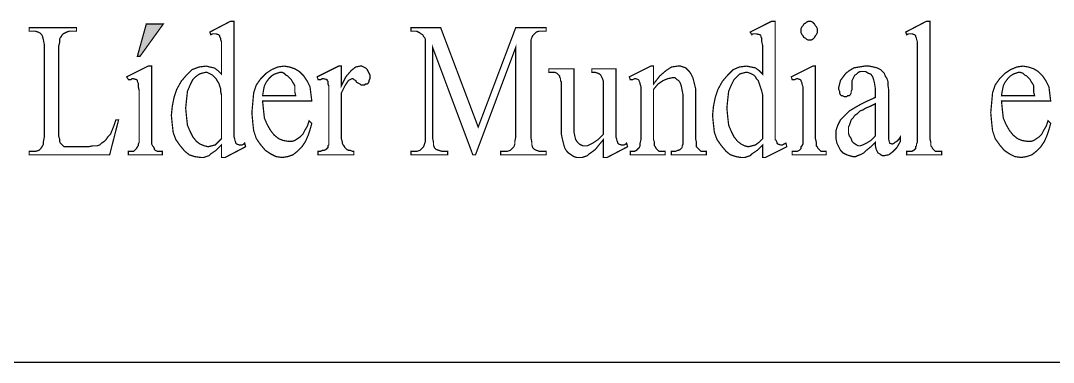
# Model space of a CAD drawing. Extents: x 336 to 4536, y -9214 to -3274.
# Drawn here: x 1290.8 to 1639.8, y -8488.6 to -8373.3 of the extents above; entities that cross this region are included whole.
import ezdxf

# ---------------------------------------------------------------- set-up
doc = ezdxf.new("R2010")
doc.units = 0
doc.header["$LTSCALE"] = 40
doc.header["$MEASUREMENT"] = 0
doc.layers.add('FINA', color=7, linetype='CONTINUOUS')

msp = doc.modelspace()

# ---------------------------------------------------------------- linework, layer by layer
at = {"layer": 'FINA'}
msp.add_line((692.336, -8488.557), (4436.336, -8488.557), dxfattribs=at)
at = {"layer": 'FINA', "const_width": 0.42}
for points in [[(1323.019, -8406.743), (1322.413, -8408.557), (1321.809, -8410.069), (1321.204, -8411.58), (1320.297, -8412.488), (1319.693, -8413.394), (1319.088, -8413.999), (1318.181, -8414.604), (1317.576, -8415.209), (1316.67, -8415.511), (1315.158, -8415.511), (1313.646, -8415.813), (1311.832, -8415.813), (1309.112, -8415.813), (1307.6, -8415.813), (1306.391, -8415.813), (1305.484, -8415.813), (1305.181, -8415.511), (1304.274, -8414.604), (1303.972, -8413.999), (1303.972, -8413.092), (1303.669, -8412.185), (1303.669, -8410.976), (1303.669, -8383.767), (1303.669, -8381.953), (1303.972, -8380.744), (1303.972, -8379.534), (1304.274, -8378.929), (1304.577, -8378.627), (1304.879, -8378.023), (1305.181, -8377.72), (1305.786, -8377.418), (1306.391, -8377.115), (1307.297, -8376.813), (1308.204, -8376.813), (1309.716, -8376.813), (1309.716, -8375.604), (1293.693, -8375.604), (1293.693, -8376.813), (1294.902, -8376.813), (1295.809, -8376.813), (1296.716, -8377.115), (1297.321, -8377.418), (1297.925, -8378.023), (1298.228, -8378.627), (1298.53, -8379.836), (1298.832, -8381.348), (1298.832, -8383.162), (1298.832, -8410.976), (1298.832, -8412.488), (1298.53, -8413.999), (1298.53, -8414.906), (1298.228, -8415.511), (1297.623, -8416.418), (1297.019, -8417.022), (1296.112, -8417.324), (1294.902, -8417.324), (1293.693, -8417.324), (1293.693, -8418.534), (1320.902, -8418.534), (1323.925, -8406.743), (1323.019, -8406.743)], [(1339.041, -8374.395), (1333.297, -8374.395), (1330.274, -8385.278), (1331.181, -8385.278), (1339.041, -8374.395)], [(1358.693, -8415.209), (1358.693, -8419.441), (1359.902, -8419.441), (1366.855, -8415.813), (1366.553, -8414.604), (1366.251, -8414.906), (1365.646, -8415.209), (1365.344, -8415.209), (1364.739, -8415.209), (1363.832, -8414.906), (1363.53, -8414.604), (1363.53, -8414.301), (1363.228, -8413.697), (1363.228, -8413.394), (1362.925, -8412.488), (1362.925, -8411.278), (1362.925, -8409.464), (1362.925, -8407.046), (1362.925, -8373.488), (1361.716, -8373.488), (1354.762, -8377.115), (1355.064, -8378.023), (1355.669, -8377.72), (1355.972, -8377.72), (1356.576, -8377.72), (1356.878, -8377.72), (1357.786, -8378.023), (1358.088, -8378.325), (1358.088, -8378.627), (1358.39, -8379.232), (1358.39, -8379.534), (1358.693, -8380.441), (1358.693, -8381.65), (1358.693, -8383.464), (1358.693, -8385.581), (1358.693, -8391.325), (1357.483, -8390.116), (1356.274, -8389.208), (1354.762, -8388.906), (1353.553, -8388.604), (1351.135, -8388.906), (1348.716, -8389.813), (1346.902, -8391.627), (1345.088, -8393.743), (1343.577, -8396.464), (1342.669, -8399.185), (1342.065, -8402.208), (1341.762, -8405.231), (1342.065, -8408.255), (1342.367, -8410.976), (1343.274, -8413.394), (1344.786, -8415.511), (1346.297, -8417.324), (1347.809, -8418.534), (1349.623, -8419.138), (1351.739, -8419.441), (1352.646, -8419.441), (1353.553, -8419.138), (1354.46, -8418.836), (1355.064, -8418.232), (1355.972, -8417.627), (1356.878, -8417.022), (1357.786, -8416.115), (1358.693, -8415.209)], [(1443.646, -8418.534), (1444.553, -8418.534), (1458.157, -8382.255), (1458.157, -8410.976), (1458.157, -8412.488), (1457.855, -8413.999), (1457.855, -8414.906), (1457.552, -8415.813), (1456.948, -8416.418), (1456.344, -8417.022), (1455.436, -8417.324), (1454.529, -8417.324), (1453.018, -8417.324), (1453.018, -8418.534), (1468.436, -8418.534), (1468.436, -8417.324), (1466.925, -8417.324), (1466.018, -8417.324), (1465.111, -8417.022), (1464.506, -8416.72), (1463.901, -8416.115), (1463.599, -8415.209), (1463.599, -8414.301), (1463.296, -8412.79), (1463.296, -8410.976), (1463.296, -8383.162), (1463.296, -8381.348), (1463.296, -8379.836), (1463.599, -8378.929), (1463.901, -8378.325), (1464.506, -8377.72), (1465.111, -8377.115), (1466.018, -8376.813), (1466.925, -8376.813), (1468.436, -8376.813), (1468.436, -8375.604), (1458.157, -8375.604), (1445.459, -8409.162), (1432.762, -8375.604), (1422.785, -8375.604), (1422.785, -8376.813), (1423.692, -8376.813), (1424.599, -8376.813), (1425.204, -8377.115), (1425.808, -8377.418), (1426.111, -8377.72), (1426.716, -8378.023), (1427.018, -8378.627), (1427.32, -8378.929), (1427.622, -8379.534), (1427.622, -8380.744), (1427.622, -8381.65), (1427.622, -8383.162), (1427.622, -8410.976), (1427.622, -8412.488), (1427.622, -8413.999), (1427.32, -8414.906), (1427.018, -8415.813), (1426.413, -8416.418), (1425.808, -8417.022), (1424.902, -8417.324), (1423.994, -8417.324), (1422.785, -8417.324), (1422.785, -8418.534), (1435.18, -8418.534), (1435.18, -8417.324), (1433.971, -8417.324), (1433.064, -8417.324), (1432.157, -8417.022), (1431.251, -8416.72), (1430.646, -8416.115), (1430.343, -8415.209), (1430.343, -8414.301), (1430.041, -8412.79), (1430.041, -8410.976), (1430.041, -8382.255), (1443.646, -8418.534)], [(1541.598, -8415.209), (1541.598, -8419.441), (1542.506, -8419.441), (1549.761, -8415.813), (1549.459, -8414.604), (1548.854, -8414.906), (1548.25, -8415.209), (1547.948, -8415.209), (1547.645, -8415.209), (1546.738, -8414.906), (1546.436, -8414.604), (1546.436, -8414.301), (1546.133, -8413.697), (1545.831, -8413.394), (1545.831, -8412.488), (1545.831, -8411.278), (1545.831, -8409.464), (1545.831, -8407.046), (1545.831, -8373.488), (1544.622, -8373.488), (1537.366, -8377.115), (1537.971, -8378.023), (1538.273, -8377.72), (1538.878, -8377.72), (1539.18, -8377.72), (1539.482, -8377.72), (1540.692, -8378.023), (1540.994, -8378.325), (1540.994, -8378.627), (1541.296, -8379.232), (1541.296, -8379.534), (1541.296, -8380.441), (1541.598, -8381.65), (1541.598, -8383.464), (1541.598, -8385.581), (1541.598, -8391.325), (1540.389, -8390.116), (1539.18, -8389.208), (1537.669, -8388.906), (1536.157, -8388.604), (1533.738, -8388.906), (1531.622, -8389.813), (1529.808, -8391.627), (1527.994, -8393.743), (1526.482, -8396.464), (1525.576, -8399.185), (1524.971, -8402.208), (1524.668, -8405.231), (1524.971, -8408.255), (1525.273, -8410.976), (1526.18, -8413.394), (1527.692, -8415.511), (1529.203, -8417.324), (1530.715, -8418.534), (1532.529, -8419.138), (1534.343, -8419.441), (1535.552, -8419.441), (1536.459, -8419.138), (1537.366, -8418.836), (1537.971, -8418.232), (1538.878, -8417.627), (1539.785, -8417.022), (1540.692, -8416.115), (1541.598, -8415.209)], [(1557.319, -8373.488), (1557.017, -8373.488), (1556.412, -8373.79), (1556.11, -8374.092), (1555.506, -8374.395), (1555.203, -8374.999), (1554.901, -8375.301), (1554.599, -8375.906), (1554.599, -8376.813), (1554.599, -8377.418), (1554.901, -8378.023), (1555.203, -8378.325), (1555.506, -8378.929), (1556.11, -8379.232), (1556.412, -8379.534), (1557.017, -8379.836), (1557.319, -8379.836), (1557.924, -8379.836), (1558.529, -8379.534), (1558.831, -8379.232), (1559.133, -8378.929), (1559.436, -8378.325), (1559.738, -8378.023), (1560.041, -8377.418), (1560.041, -8376.813), (1560.041, -8375.906), (1559.738, -8375.301), (1559.436, -8374.999), (1559.133, -8374.395), (1558.831, -8374.092), (1558.529, -8373.79), (1557.924, -8373.488), (1557.319, -8373.488)], [(1598.133, -8373.488), (1596.924, -8373.488), (1589.97, -8377.115), (1590.273, -8378.023), (1590.877, -8377.72), (1591.18, -8377.72), (1591.784, -8377.72), (1592.087, -8377.72), (1592.994, -8378.023), (1593.296, -8378.325), (1593.296, -8378.627), (1593.598, -8379.232), (1593.598, -8379.534), (1593.901, -8380.441), (1593.901, -8381.65), (1593.901, -8383.464), (1593.901, -8385.581), (1593.901, -8411.883), (1593.901, -8413.092), (1593.901, -8414.301), (1593.598, -8414.906), (1593.598, -8415.511), (1593.296, -8415.813), (1593.296, -8416.418), (1592.994, -8416.72), (1592.691, -8417.022), (1592.087, -8417.324), (1591.784, -8417.324), (1591.18, -8417.324), (1590.273, -8417.324), (1590.273, -8418.534), (1602.064, -8418.534), (1602.064, -8417.324), (1601.156, -8417.324), (1600.552, -8417.324), (1599.947, -8417.324), (1599.645, -8417.022), (1599.343, -8416.72), (1599.041, -8416.418), (1598.738, -8415.813), (1598.436, -8415.511), (1598.436, -8414.906), (1598.436, -8414.301), (1598.133, -8413.092), (1598.133, -8411.883), (1598.133, -8373.488)], [(1335.111, -8388.604), (1333.902, -8388.604), (1326.646, -8392.231), (1327.251, -8393.139), (1327.553, -8393.139), (1328.158, -8393.139), (1328.46, -8392.836), (1328.763, -8392.836), (1329.971, -8393.139), (1330.274, -8393.441), (1330.274, -8393.743), (1330.576, -8394.348), (1330.576, -8394.65), (1330.576, -8395.557), (1330.879, -8396.766), (1330.879, -8398.581), (1330.879, -8400.697), (1330.879, -8411.883), (1330.879, -8413.092), (1330.879, -8414.301), (1330.576, -8414.906), (1330.576, -8415.511), (1330.274, -8415.813), (1329.971, -8416.418), (1329.669, -8416.72), (1329.367, -8417.022), (1329.065, -8417.324), (1328.46, -8417.324), (1327.856, -8417.324), (1327.251, -8417.324), (1327.251, -8418.534), (1338.739, -8418.534), (1338.739, -8417.324), (1337.832, -8417.324), (1337.227, -8417.324), (1336.925, -8417.324), (1336.321, -8417.022), (1336.018, -8416.72), (1336.018, -8416.418), (1335.716, -8415.813), (1335.414, -8415.511), (1335.111, -8414.906), (1335.111, -8414.301), (1335.111, -8413.092), (1335.111, -8411.883), (1335.111, -8388.604)], [(1372.599, -8400.394), (1389.227, -8400.394), (1388.925, -8397.976), (1388.622, -8395.557), (1387.716, -8393.743), (1386.506, -8391.929), (1384.995, -8390.418), (1383.483, -8389.511), (1381.669, -8388.906), (1379.855, -8388.604), (1377.739, -8388.906), (1375.623, -8389.813), (1373.809, -8391.023), (1371.994, -8392.836), (1370.483, -8394.953), (1369.576, -8397.674), (1369.274, -8400.999), (1368.971, -8404.324), (1369.274, -8407.651), (1369.576, -8410.371), (1370.483, -8413.092), (1371.994, -8415.209), (1373.506, -8417.022), (1375.321, -8418.232), (1377.134, -8419.138), (1379.251, -8419.441), (1381.064, -8419.138), (1382.879, -8418.534), (1384.39, -8417.324), (1385.902, -8415.813), (1387.111, -8413.999), (1388.018, -8411.883), (1388.622, -8410.069), (1389.227, -8407.953), (1388.32, -8407.046), (1387.716, -8408.86), (1386.809, -8410.371), (1386.204, -8411.58), (1385.297, -8412.488), (1384.39, -8413.092), (1383.483, -8413.697), (1382.576, -8413.999), (1381.367, -8413.999), (1379.553, -8413.697), (1378.041, -8413.092), (1376.529, -8411.883), (1375.321, -8410.371), (1374.111, -8408.255), (1373.204, -8406.139), (1372.902, -8403.418), (1372.599, -8400.394)], [(1399.204, -8388.604), (1398.297, -8388.604), (1391.041, -8392.231), (1391.343, -8393.139), (1391.948, -8393.139), (1392.251, -8393.139), (1392.855, -8392.836), (1393.158, -8392.836), (1394.367, -8393.139), (1394.367, -8393.441), (1394.669, -8393.743), (1394.669, -8394.348), (1394.669, -8394.65), (1394.972, -8395.255), (1394.972, -8396.766), (1394.972, -8398.581), (1394.972, -8400.697), (1394.972, -8411.883), (1394.972, -8413.092), (1394.972, -8413.999), (1394.972, -8414.604), (1394.972, -8415.209), (1394.669, -8415.511), (1394.669, -8416.115), (1394.367, -8416.418), (1394.064, -8416.72), (1393.46, -8417.022), (1392.855, -8417.022), (1392.251, -8417.324), (1391.343, -8417.324), (1391.343, -8418.534), (1403.436, -8418.534), (1403.436, -8417.324), (1402.832, -8417.324), (1402.227, -8417.022), (1401.623, -8417.022), (1401.018, -8416.72), (1400.716, -8416.418), (1400.413, -8416.115), (1400.111, -8415.511), (1399.809, -8415.209), (1399.506, -8414.604), (1399.506, -8413.999), (1399.204, -8413.092), (1399.204, -8411.883), (1399.204, -8397.674), (1399.809, -8396.464), (1400.413, -8395.255), (1401.018, -8394.348), (1401.623, -8393.441), (1402.832, -8392.836), (1403.134, -8392.836), (1403.436, -8393.139), (1404.041, -8393.441), (1404.344, -8394.046), (1404.948, -8394.348), (1405.553, -8394.65), (1405.855, -8394.953), (1406.459, -8394.953), (1407.064, -8394.953), (1407.367, -8394.65), (1407.971, -8394.65), (1408.274, -8394.348), (1408.576, -8393.743), (1408.576, -8393.441), (1408.878, -8392.836), (1408.878, -8392.231), (1408.878, -8391.627), (1408.576, -8391.023), (1408.274, -8390.418), (1407.971, -8389.813), (1407.367, -8389.208), (1406.762, -8388.906), (1406.157, -8388.604), (1405.553, -8388.604), (1404.041, -8388.906), (1402.53, -8390.116), (1400.716, -8392.231), (1399.204, -8395.255), (1399.204, -8388.604)], [(1492.017, -8389.511), (1483.855, -8389.511), (1483.855, -8390.72), (1485.064, -8390.72), (1485.971, -8391.023), (1486.576, -8391.325), (1486.878, -8391.627), (1487.18, -8392.231), (1487.483, -8392.836), (1487.785, -8393.743), (1487.785, -8394.953), (1487.785, -8411.58), (1486.878, -8412.488), (1485.971, -8413.394), (1485.064, -8413.999), (1484.157, -8414.604), (1483.553, -8414.906), (1482.948, -8415.209), (1482.343, -8415.511), (1481.738, -8415.511), (1480.831, -8415.511), (1480.226, -8415.209), (1479.622, -8414.906), (1479.018, -8414.301), (1478.413, -8413.394), (1478.111, -8412.185), (1477.808, -8410.674), (1477.808, -8408.86), (1477.808, -8389.511), (1469.343, -8389.511), (1469.343, -8390.72), (1470.25, -8390.72), (1470.855, -8390.72), (1471.459, -8390.72), (1472.064, -8391.023), (1472.366, -8391.325), (1472.668, -8391.627), (1472.971, -8391.929), (1472.971, -8392.231), (1473.274, -8392.836), (1473.274, -8393.441), (1473.576, -8394.046), (1473.576, -8394.953), (1473.576, -8407.953), (1473.576, -8409.766), (1473.576, -8411.58), (1473.878, -8413.092), (1474.18, -8414.301), (1474.483, -8415.511), (1474.785, -8416.418), (1475.389, -8417.324), (1475.994, -8417.929), (1476.901, -8418.534), (1477.808, -8419.138), (1478.715, -8419.441), (1479.622, -8419.441), (1480.529, -8419.441), (1481.436, -8419.138), (1482.343, -8418.836), (1482.948, -8418.232), (1483.855, -8417.627), (1485.064, -8416.72), (1486.273, -8415.209), (1487.785, -8413.394), (1487.785, -8419.441), (1488.994, -8419.441), (1495.948, -8415.813), (1495.646, -8414.604), (1495.343, -8414.906), (1494.738, -8415.209), (1494.436, -8415.209), (1493.832, -8415.209), (1492.924, -8414.906), (1492.622, -8414.604), (1492.622, -8414.301), (1492.32, -8413.697), (1492.32, -8413.394), (1492.017, -8412.488), (1492.017, -8411.278), (1492.017, -8409.464), (1492.017, -8407.046), (1492.017, -8389.511)], [(1504.715, -8394.65), (1504.715, -8388.604), (1503.808, -8388.604), (1496.552, -8392.231), (1496.855, -8393.139), (1497.459, -8393.139), (1497.761, -8393.139), (1498.366, -8392.836), (1498.669, -8392.836), (1499.576, -8393.139), (1499.878, -8393.441), (1499.878, -8393.743), (1500.18, -8394.348), (1500.18, -8394.65), (1500.483, -8395.557), (1500.483, -8397.069), (1500.483, -8398.883), (1500.483, -8400.999), (1500.483, -8411.883), (1500.483, -8413.394), (1500.18, -8414.604), (1500.18, -8415.511), (1499.878, -8416.115), (1499.273, -8416.72), (1498.971, -8417.022), (1498.366, -8417.324), (1497.459, -8417.324), (1496.855, -8417.324), (1496.855, -8418.534), (1508.645, -8418.534), (1508.645, -8417.324), (1507.738, -8417.324), (1507.133, -8417.324), (1506.529, -8417.324), (1506.227, -8417.022), (1505.924, -8416.72), (1505.622, -8416.418), (1505.32, -8415.813), (1505.017, -8415.511), (1505.017, -8415.209), (1505.017, -8414.301), (1504.715, -8413.394), (1504.715, -8411.883), (1504.715, -8396.464), (1506.227, -8394.65), (1508.041, -8393.441), (1509.552, -8392.836), (1511.064, -8392.534), (1511.971, -8392.534), (1512.576, -8393.139), (1513.181, -8393.441), (1513.785, -8394.348), (1514.087, -8395.255), (1514.389, -8396.766), (1514.691, -8398.278), (1514.691, -8400.092), (1514.691, -8411.883), (1514.691, -8413.092), (1514.691, -8413.999), (1514.691, -8414.604), (1514.691, -8414.906), (1514.389, -8415.511), (1514.389, -8416.115), (1514.087, -8416.418), (1513.785, -8416.72), (1513.181, -8417.022), (1512.878, -8417.022), (1512.273, -8417.324), (1511.366, -8417.324), (1510.762, -8417.324), (1510.762, -8418.534), (1522.552, -8418.534), (1522.552, -8417.324), (1521.948, -8417.324), (1521.343, -8417.324), (1520.738, -8417.324), (1520.436, -8417.022), (1520.134, -8416.72), (1519.831, -8416.418), (1519.529, -8416.115), (1519.226, -8415.813), (1519.226, -8415.209), (1519.226, -8414.301), (1518.924, -8413.092), (1518.924, -8411.883), (1518.924, -8399.487), (1518.924, -8397.674), (1518.924, -8396.162), (1518.622, -8394.953), (1518.32, -8393.743), (1518.017, -8392.534), (1517.413, -8391.325), (1516.808, -8390.418), (1516.203, -8389.813), (1515.599, -8389.208), (1514.691, -8388.906), (1513.785, -8388.604), (1512.878, -8388.604), (1510.762, -8388.906), (1508.948, -8390.116), (1506.831, -8391.929), (1504.715, -8394.65)], [(1559.436, -8388.604), (1558.529, -8388.604), (1551.273, -8392.231), (1551.575, -8393.139), (1552.18, -8393.139), (1552.482, -8393.139), (1553.087, -8392.836), (1553.389, -8392.836), (1554.296, -8393.139), (1554.599, -8393.441), (1554.599, -8393.743), (1554.901, -8394.348), (1554.901, -8394.65), (1555.203, -8395.557), (1555.203, -8396.766), (1555.203, -8398.581), (1555.203, -8400.697), (1555.203, -8411.883), (1555.203, -8413.092), (1555.203, -8414.301), (1555.203, -8414.906), (1554.901, -8415.511), (1554.599, -8415.813), (1554.599, -8416.418), (1554.296, -8416.72), (1553.994, -8417.022), (1553.389, -8417.324), (1553.087, -8417.324), (1552.482, -8417.324), (1551.575, -8417.324), (1551.575, -8418.534), (1563.064, -8418.534), (1563.064, -8417.324), (1562.157, -8417.324), (1561.552, -8417.324), (1561.25, -8417.324), (1560.947, -8417.022), (1560.645, -8416.72), (1560.343, -8416.418), (1560.041, -8415.813), (1559.738, -8415.511), (1559.738, -8414.906), (1559.738, -8414.301), (1559.436, -8413.092), (1559.436, -8411.883), (1559.436, -8388.604)], [(1579.692, -8414.301), (1579.692, -8415.511), (1579.994, -8416.72), (1580.296, -8417.324), (1580.598, -8417.929), (1581.203, -8418.232), (1581.506, -8418.534), (1582.11, -8418.836), (1582.715, -8418.836), (1584.226, -8418.534), (1585.435, -8417.627), (1586.947, -8416.115), (1588.156, -8413.999), (1588.156, -8412.488), (1587.552, -8413.394), (1586.947, -8413.999), (1586.343, -8414.301), (1586.04, -8414.604), (1585.435, -8414.906), (1584.529, -8414.604), (1584.226, -8413.394), (1584.226, -8412.79), (1584.226, -8411.58), (1584.226, -8410.069), (1584.226, -8408.255), (1584.226, -8398.581), (1584.226, -8396.766), (1583.924, -8394.953), (1583.924, -8393.743), (1583.621, -8392.836), (1583.017, -8391.929), (1582.715, -8391.023), (1582.11, -8390.418), (1581.506, -8389.813), (1580.296, -8389.208), (1579.087, -8388.906), (1577.575, -8388.604), (1576.063, -8388.604), (1574.249, -8388.906), (1572.436, -8389.208), (1570.924, -8390.116), (1569.715, -8391.023), (1568.808, -8392.231), (1567.901, -8393.441), (1567.599, -8394.65), (1567.296, -8395.86), (1567.296, -8396.464), (1567.599, -8397.069), (1567.599, -8397.674), (1567.901, -8398.278), (1568.203, -8398.581), (1568.505, -8398.581), (1569.11, -8398.883), (1569.413, -8398.883), (1570.017, -8398.883), (1570.319, -8398.581), (1570.924, -8398.581), (1571.226, -8398.278), (1571.529, -8397.674), (1571.529, -8397.069), (1571.831, -8396.464), (1571.831, -8395.86), (1571.831, -8394.046), (1571.831, -8393.441), (1572.134, -8392.836), (1572.436, -8392.231), (1572.738, -8391.627), (1573.343, -8391.325), (1573.947, -8390.72), (1574.552, -8390.418), (1575.459, -8390.418), (1576.366, -8390.418), (1577.273, -8391.023), (1578.18, -8391.325), (1578.784, -8392.231), (1579.087, -8393.139), (1579.389, -8394.348), (1579.692, -8396.162), (1579.692, -8397.976), (1579.692, -8399.185), (1576.971, -8400.394), (1574.552, -8401.604), (1572.436, -8402.813), (1570.924, -8403.72), (1569.715, -8404.929), (1568.808, -8405.836), (1567.901, -8406.743), (1567.296, -8407.953), (1566.994, -8408.557), (1566.691, -8409.464), (1566.389, -8410.371), (1566.389, -8411.58), (1566.389, -8413.092), (1566.691, -8414.604), (1567.296, -8415.813), (1567.901, -8417.022), (1568.808, -8417.929), (1570.017, -8418.534), (1570.924, -8418.836), (1572.134, -8419.138), (1573.04, -8419.138), (1573.645, -8418.836), (1574.552, -8418.534), (1575.157, -8418.232), (1575.761, -8417.929), (1576.668, -8417.022), (1578.18, -8415.813), (1579.692, -8414.301)], [(1622.319, -8400.394), (1638.947, -8400.394), (1638.645, -8397.976), (1638.343, -8395.557), (1637.435, -8393.743), (1636.226, -8391.929), (1634.714, -8390.418), (1633.203, -8389.511), (1631.389, -8388.906), (1629.575, -8388.604), (1627.458, -8388.906), (1625.342, -8389.813), (1623.529, -8391.023), (1621.715, -8392.836), (1620.203, -8394.953), (1619.296, -8397.674), (1618.994, -8400.999), (1618.691, -8404.324), (1618.994, -8407.651), (1619.296, -8410.371), (1620.203, -8413.092), (1621.715, -8415.209), (1623.226, -8417.022), (1625.04, -8418.232), (1626.854, -8419.138), (1628.97, -8419.441), (1630.784, -8419.138), (1632.598, -8418.534), (1634.11, -8417.324), (1635.621, -8415.813), (1636.831, -8413.999), (1637.738, -8411.883), (1638.343, -8410.069), (1638.947, -8407.953), (1638.04, -8407.046), (1637.435, -8408.86), (1636.528, -8410.371), (1635.924, -8411.58), (1635.016, -8412.488), (1634.11, -8413.092), (1633.203, -8413.697), (1632.296, -8413.999), (1631.086, -8413.999), (1629.273, -8413.697), (1627.761, -8413.092), (1626.249, -8411.883), (1625.04, -8410.371), (1623.831, -8408.255), (1622.923, -8406.139), (1622.621, -8403.418), (1622.319, -8400.394)], [(1358.693, -8413.092), (1357.483, -8414.301), (1356.576, -8415.209), (1355.367, -8415.511), (1354.158, -8415.813), (1352.949, -8415.511), (1351.437, -8414.906), (1350.227, -8413.999), (1349.018, -8412.488), (1348.111, -8410.674), (1347.204, -8408.557), (1346.902, -8405.836), (1346.6, -8402.813), (1346.902, -8399.79), (1347.204, -8397.069), (1348.111, -8394.953), (1349.018, -8393.139), (1349.925, -8392.231), (1351.135, -8391.325), (1352.041, -8391.023), (1353.251, -8390.72), (1353.855, -8390.72), (1354.46, -8391.023), (1355.064, -8391.325), (1355.669, -8391.627), (1356.274, -8392.231), (1356.878, -8392.836), (1357.181, -8393.441), (1357.786, -8394.348), (1358.088, -8395.255), (1358.39, -8396.162), (1358.39, -8397.069), (1358.693, -8398.278), (1358.693, -8413.092)], [(1372.599, -8398.581), (1372.902, -8396.766), (1373.204, -8395.255), (1373.809, -8394.046), (1374.716, -8392.836), (1375.623, -8391.929), (1376.529, -8391.325), (1377.437, -8391.023), (1378.344, -8390.72), (1379.251, -8390.72), (1379.855, -8391.023), (1380.46, -8391.627), (1381.064, -8391.929), (1381.669, -8392.534), (1382.274, -8393.139), (1382.576, -8393.743), (1383.181, -8394.65), (1383.483, -8395.255), (1383.483, -8396.162), (1383.483, -8397.371), (1383.785, -8398.581), (1372.599, -8398.581)], [(1541.598, -8413.092), (1540.389, -8414.301), (1539.18, -8415.209), (1537.971, -8415.511), (1536.761, -8415.813), (1535.552, -8415.511), (1534.343, -8414.906), (1533.134, -8413.999), (1531.924, -8412.488), (1531.017, -8410.674), (1530.111, -8408.557), (1529.808, -8405.836), (1529.506, -8402.813), (1529.808, -8399.79), (1530.111, -8397.069), (1531.017, -8394.953), (1531.924, -8393.139), (1532.831, -8392.231), (1533.738, -8391.325), (1534.645, -8391.023), (1535.854, -8390.72), (1536.459, -8390.72), (1537.366, -8391.023), (1537.971, -8391.325), (1538.575, -8391.627), (1539.18, -8392.231), (1539.482, -8392.836), (1540.087, -8393.441), (1540.389, -8394.348), (1540.692, -8395.255), (1540.994, -8396.162), (1541.296, -8397.069), (1541.598, -8398.278), (1541.598, -8413.092)], [(1622.319, -8398.581), (1622.621, -8396.766), (1622.923, -8395.255), (1623.529, -8394.046), (1624.435, -8392.836), (1625.342, -8391.929), (1626.249, -8391.325), (1627.156, -8391.023), (1628.063, -8390.72), (1628.668, -8390.72), (1629.575, -8391.023), (1630.179, -8391.627), (1630.784, -8391.929), (1631.389, -8392.534), (1631.993, -8393.139), (1632.296, -8393.743), (1632.901, -8394.65), (1633.203, -8395.255), (1633.203, -8396.162), (1633.203, -8397.371), (1633.505, -8398.581), (1622.319, -8398.581)], [(1579.692, -8412.185), (1578.18, -8413.697), (1576.668, -8414.604), (1575.459, -8415.209), (1574.552, -8415.511), (1573.947, -8415.511), (1573.343, -8415.209), (1572.436, -8414.604), (1571.831, -8413.999), (1571.529, -8413.092), (1570.924, -8412.185), (1570.622, -8411.278), (1570.622, -8410.069), (1570.622, -8409.162), (1570.924, -8408.557), (1571.226, -8407.651), (1571.529, -8406.743), (1572.134, -8406.139), (1572.738, -8405.231), (1573.645, -8404.627), (1574.552, -8403.72), (1575.459, -8403.418), (1576.366, -8402.813), (1577.877, -8402.208), (1579.692, -8401.301), (1579.692, -8412.185)]]:
    msp.add_lwpolyline(points, dxfattribs=at)
at = {"layer": 'FINA'}
msp.add_solid([(1339.041, -8374.395), (1333.297, -8374.395), (1331.181, -8385.278), (1330.274, -8385.278)], dxfattribs=at)

doc.saveas('drawing.dxf')
